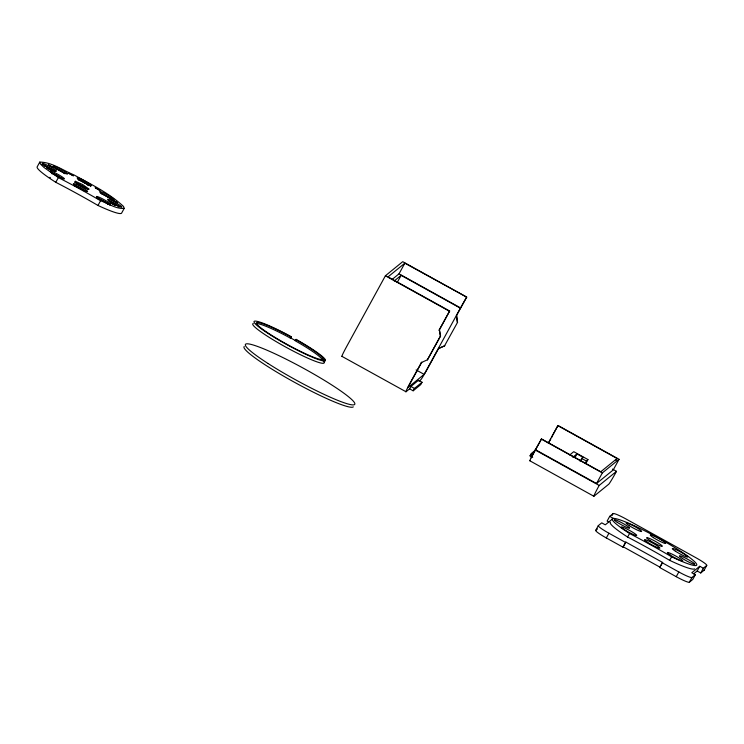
<?xml version="1.0" encoding="UTF-8"?>
<svg xmlns="http://www.w3.org/2000/svg" width="744" height="744" viewBox="0 0 744 744"><rect width="100%" height="100%" fill="white"/><g stroke="black" fill="none" stroke-linecap="round" stroke-linejoin="round"><path stroke-width="1.12" d="M325.165 360.329L325.388 359.817A40.688 4.538 28.7 0 0 296.224 339.441L295.796 339.543A37.972 4.232 28.7 0 1 323.008 358.562L322.803 359.017L325.165 360.329L324.282 362.068L324.514 361.51L322.161 360.208M39.785 162.08L37.2 166.805A48.146 5.366 28.7 0 0 55.781 182.299A108.168 12.062 28.7 0 1 97.985 205.456A48.146 5.366 28.7 0 0 121.607 213.119L124.202 208.394L123.513 206.432C109.08 193.031 91.01 184.298 73.889 174.877C62.849 170.404 51.95 162.155 39.785 162.08L40.474 164.043L43.989 167.447L58.367 177.574A108.168 12.062 28.7 0 1 100.57 200.731C108.224 203.4 115.859 209.101 124.202 208.394M55.781 182.299L58.367 177.574M97.985 205.456L100.57 200.731M256.28 323.659A37.972 4.232 28.7 0 1 286.449 335.981L290.383 338.129L291.285 336.744L286.905 334.354A40.688 4.538 28.7 0 0 253.992 321.733A40.688 4.538 28.7 0 0 286.356 344.342A40.688 4.538 28.7 0 0 324.905 360.905L322.561 359.575A37.972 4.232 28.7 0 1 286.579 344.119A37.972 4.232 28.7 0 1 256.382 323.017A37.972 4.232 28.7 0 1 287.091 334.8L291.034 336.948M290.383 338.129L291.285 336.744M322.366 359.743A37.972 4.232 28.7 0 0 295.145 340.733L296.047 339.348M456.686 315.447L457.402 322.357L456.435 315.661L466.721 297.126L402.727 261.674L385.401 275.773L347.216 345.514A13.559 0.614 -61 0 0 342.007 356.311M391.939 279.595L399.026 273.829L404.848 263.19L466.721 297.126M397.24 282.478L401.137 275.345L460.387 308.174L466.469 297.33M421.495 362.44L411.209 380.974A13.559 0.614 -61 0 0 406.001 391.763L341.905 356.339M439.36 329.546L440.578 336.046L427.382 359.891L440.327 336.251L439.36 329.546L449.646 311.02L388.024 276.88L404.848 263.19M421.774 362.189L407.833 387.652L424.145 374.372L460.387 308.174M439.053 330.624L449.646 311.02M409.609 388.833L410.902 386.462L418.491 380.286L422.043 382.258L420.751 384.62L413.162 390.795L409.609 388.833L406.001 391.763M413.162 390.795L414.454 388.433L422.043 382.258M438.569 348.545L444.707 345.793L438.569 348.545L428.535 366.876A13.559 0.614 -61 0 1 420.797 379.719L418.993 381.188M444.456 345.997L457.653 322.152M532.695 457.346L530.035 455.867L531.328 453.505L536.387 449.385M529.979 460.769A13.559 0.614 -61 0 1 535.187 449.981L541.52 438.932L600.771 471.761L617.083 458.481L557.833 425.652L548.57 442.578M531.16 457.839L541.52 438.932M552.727 435.166L558.028 425.494L619.054 459.308L613.223 469.948L596.53 483.535L535.503 449.72M574.963 457.588L576.972 453.914L582.896 457.197L581.892 459.029M579.995 461.085L582.896 457.197M585.137 462.982L587.946 459.55L573.745 451.682L569.699 454.965M585.723 463.605L587.946 459.55M596.53 483.535L602.352 472.896L619.054 459.308M615.995 460.471L617.083 458.481M609.708 516.364L613.121 513.583A13.559 1.516 28.7 0 1 626.234 519.117L696.151 557.861A13.559 1.516 28.7 0 1 706.735 565.449L703.322 568.23L699.769 566.258L691.799 572.75L695.352 574.712L692.766 579.446L689.353 582.226A13.559 1.516 28.7 0 1 676.231 576.684L659.649 567.495L662.616 562.455L625.881 542.106L622.914 547.138L606.323 537.949A13.559 1.516 28.7 0 1 595.739 530.351L598.325 525.627L601.738 522.846L605.291 524.818L613.261 518.336L609.708 516.364L607.123 521.088L608.899 522.074M612.089 515.471L613.121 513.583M606.323 537.949L608.908 533.216A13.559 1.516 28.7 0 1 598.325 525.627M694.598 568.844A48.146 5.366 28.7 0 1 669.674 560.353A108.168 12.062 28.7 0 0 627.611 537.047L629.554 533.504A48.146 5.366 28.7 0 1 625.137 521.786A48.146 5.366 28.7 0 1 689.586 557.498A48.146 5.366 28.7 0 1 671.618 556.81A108.168 12.062 28.7 0 0 629.554 533.504M622.914 547.138L625.881 542.106M659.649 567.495L662.616 562.455M669.674 560.353L671.618 556.81M676.231 576.684L678.826 571.959A13.559 1.516 28.7 0 0 691.939 577.493L695.352 574.712M689.353 582.226L691.939 577.493M693.641 573.875L697.174 570.992L699.769 566.258M697.174 570.992L700.736 572.964L703.322 568.23M700.736 572.964L704.149 570.183L706.735 565.449M394.274 280.944L401.137 275.345M552.197 436.133L552.513 435.882A13.559 0.614 -61 0 1 551.657 437.435M530.035 455.867L531.718 454.491M572.815 457.29L576.972 453.914M616.506 471.333A13.559 0.614 -61 0 1 608.769 484.186L593.972 496.229A13.559 0.614 -61 0 1 599.18 485.432L616.506 471.333L612.442 469.083M595.739 530.351L597.441 528.965M421.243 362.644L427.633 359.687M290.634 337.925L295.396 340.529M399.026 273.829L460.638 307.969M385.401 275.773L449.395 311.224M581.51 458.323L586.244 460.954M541.325 439.081L602.352 472.896M416.11 369.926L424.145 374.372M535.187 449.981L599.18 485.432M410.902 386.462L414.454 388.433M531.328 453.505L533.104 454.491M529.877 460.806L593.861 496.257M608.908 533.216L625.499 542.413M662.234 562.762L678.826 571.959M623.286 546.831L660.021 567.188M50.332 177.686A5.422 0.605 28.7 0 1 49.978 177.323M98.134 198.955A5.422 0.605 28.7 0 1 102.133 200.499A5.422 0.605 28.7 0 1 107.229 203.651M107.582 204.005A5.422 0.605 28.7 0 1 107.61 204.209M75.116 186.344A5.422 0.605 28.7 0 1 78.483 187.386A5.422 0.605 28.7 0 1 84.184 190.845M84.537 191.208A5.422 0.605 28.7 0 1 84.565 191.403M76.902 183.777A5.422 0.605 28.7 0 1 81.226 185.665A5.422 0.605 28.7 0 1 85.709 188.483M109.591 201.708A5.422 0.605 28.7 0 1 113.925 203.605A5.422 0.605 28.7 0 1 118.398 206.423M118.752 206.786A5.422 0.605 28.7 0 1 118.78 206.981M101.612 193.979A5.422 0.605 28.7 0 1 106.569 196.211A5.422 0.605 28.7 0 1 110.772 199.057M88.313 185.349A5.422 0.605 28.7 0 1 88.052 185.563M78.892 180.485A5.422 0.605 28.7 0 1 82.259 181.527A5.422 0.605 28.7 0 1 87.959 184.986M55.382 168.618A5.422 0.605 28.7 0 1 60.329 170.85A5.422 0.605 28.7 0 1 64.533 173.687M44.203 165.838A5.422 0.605 28.7 0 1 49.16 168.07A5.422 0.605 28.7 0 1 53.363 170.915M51.922 173.78A5.422 0.605 28.7 0 1 54.145 174.282A5.422 0.605 28.7 0 1 59.436 177.165M60.338 177.779A5.422 0.605 28.7 0 1 60.989 178.281M97.092 197.858A8.138 0.911 28.7 0 1 104.551 201.485A8.138 0.911 28.7 0 1 109.935 205.223M74.047 185.051A8.138 0.911 28.7 0 1 85.393 191.124M74.679 182.457A8.138 0.911 28.7 0 1 81.17 185.293A8.138 0.911 28.7 0 1 87.885 189.525M108.261 200.638A8.138 0.911 28.7 0 1 119.607 206.702M100.282 192.901A8.138 0.911 28.7 0 1 111.628 198.974M77.822 179.192A8.138 0.911 28.7 0 1 89.168 185.265M90.145 186.019A8.138 0.911 28.7 0 1 90.666 186.558M54.042 167.54A8.138 0.911 28.7 0 1 65.388 173.603M41.98 164.517A8.138 0.911 28.7 0 1 42.873 164.759M44.166 165.261A8.138 0.911 28.7 0 1 55.186 171.585M50.852 172.487A8.138 0.911 28.7 0 1 62.198 178.56M550.802 438.969A13.559 0.614 -61 0 1 548.319 443.284M627.611 537.047A48.146 5.366 28.7 0 1 610.461 522.232M704.075 569.69A13.559 1.516 28.7 0 1 704.149 570.183M353.307 406.866A62.384 6.956 28.7 0 1 293.276 381.616A62.384 6.956 28.7 0 1 244.218 346.527M324.086 362.179A40.688 4.538 28.7 0 1 286.617 347.56A40.688 4.538 28.7 0 1 253.295 323.519M48.509 164.889L53.224 167.474L48.509 164.889M68.588 173.185L73.303 175.77L68.588 173.185M46.788 167.744L51.383 170.376L46.788 167.744M75.321 181.276L74.93 181.592L76.427 182.885A8.138 0.911 28.7 0 0 87.773 188.957L89.103 189.171L82.751 184.614L75.321 181.276M95.269 187.767L99.863 190.399L95.269 187.767M112.753 200.09L117.347 202.721L112.753 200.09M110.921 202.935L115.515 205.567L110.921 202.935M102.495 194.007A8.138 0.911 28.7 0 0 113.823 199.383A8.138 0.911 28.7 0 0 103.807 192.938A8.138 0.911 28.7 0 0 102.495 194.007M110.475 201.736A8.138 0.911 28.7 0 0 121.802 207.111A8.138 0.911 28.7 0 0 111.786 200.666A8.138 0.911 28.7 0 0 110.475 201.736M76.26 186.158A8.138 0.911 28.7 0 0 87.587 191.534A8.138 0.911 28.7 0 0 77.581 185.089A8.138 0.911 28.7 0 0 76.26 186.158M53.066 173.594A8.138 0.911 28.7 0 0 64.393 178.969A8.138 0.911 28.7 0 0 54.386 172.524A8.138 0.911 28.7 0 0 53.066 173.594M99.305 198.964A8.138 0.911 28.7 0 0 110.624 204.34A8.138 0.911 28.7 0 0 100.617 197.895A8.138 0.911 28.7 0 0 99.305 198.964M80.036 180.299A8.138 0.911 28.7 0 0 91.363 185.675A8.138 0.911 28.7 0 0 81.356 179.23A8.138 0.911 28.7 0 0 80.036 180.299M56.256 168.637A8.138 0.911 28.7 0 0 67.583 174.012A8.138 0.911 28.7 0 0 57.576 167.567A8.138 0.911 28.7 0 0 56.256 168.637M45.086 165.865A8.138 0.911 28.7 0 0 56.414 171.241A8.138 0.911 28.7 0 0 46.398 164.796A8.138 0.911 28.7 0 0 45.086 165.865M670.493 555.21A8.816 0.986 28.7 0 0 682.76 561.032A8.816 0.986 28.7 0 0 671.916 554.048A8.816 0.986 28.7 0 0 670.493 555.21M682.499 558.493A8.816 0.986 28.7 0 0 694.766 564.315A8.816 0.986 28.7 0 0 683.922 557.34A8.816 0.986 28.7 0 0 682.499 558.493M647.568 542.339A8.816 0.986 28.7 0 0 659.835 548.161A8.816 0.986 28.7 0 0 648.991 541.186A8.816 0.986 28.7 0 0 647.568 542.339M624.411 529.672A8.816 0.986 28.7 0 0 636.669 535.494A8.816 0.986 28.7 0 0 625.834 528.51A8.816 0.986 28.7 0 0 624.411 529.672M617.325 522.381A8.816 0.986 28.7 0 0 629.591 528.203A8.816 0.986 28.7 0 0 618.748 521.228A8.816 0.986 28.7 0 0 617.325 522.381M629.322 525.673A8.816 0.986 28.7 0 0 641.588 531.495A8.816 0.986 28.7 0 0 630.754 524.511A8.816 0.986 28.7 0 0 629.322 525.673M653.39 537.605A8.816 0.986 28.7 0 0 665.657 543.427A8.816 0.986 28.7 0 0 654.813 536.452A8.816 0.986 28.7 0 0 653.39 537.605M675.413 551.202A8.816 0.986 28.7 0 0 687.679 557.024A8.816 0.986 28.7 0 0 676.835 550.049A8.816 0.986 28.7 0 0 675.413 551.202M649.838 540.414A8.947 0.995 28.7 0 0 662.29 546.329A8.947 0.995 28.7 0 0 651.288 539.242A8.947 0.995 28.7 0 0 649.838 540.414M268.035 363.5A62.384 6.956 28.7 0 0 354.6 404.504A62.384 6.956 28.7 0 0 277.54 354.99A62.384 6.956 28.7 0 0 268.035 363.5"/></g></svg>
